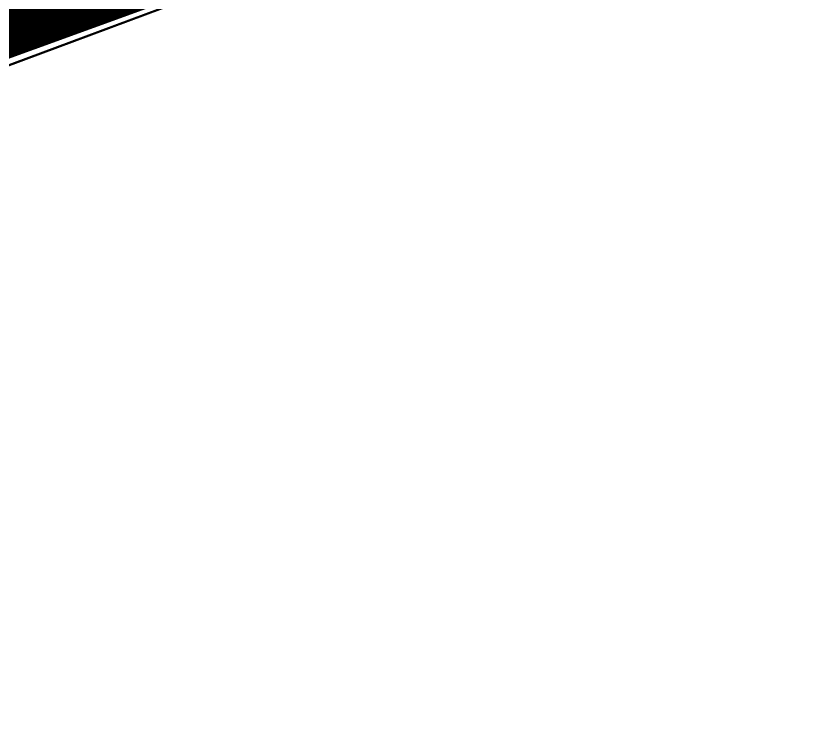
# Model space of a CAD drawing. Extents: x 12199666 to 24617114, y 1197707 to 2548648.
# Drawn here: x 12296316 to 12297027, y 1249027 to 1249676 of the extents above; entities that cross this region are included whole.
import ezdxf

# ---------------------------------------------------------------- set-up
doc = ezdxf.new("R2010")
doc.units = 0
doc.header["$LTSCALE"] = 10
doc.header["$MEASUREMENT"] = 0
doc.layers.add('TX-PLAN-T1-F11$0$_EDO-ALUMINIUM-SECTION', color=90, linetype='Continuous', lineweight=30)
doc.layers.add('TX-PLAN-T1-F11$0$幕墙线', color=114, linetype='Continuous', lineweight=30)
doc.layers.add('TX-PLAN-T1-F11$0$bangong', color=5, linetype='Continuous', true_color=0x0000ff)
for name, color, linetype in [('TX-PLAN-T1-F11$0$F-Glass', 5, 'Continuous'), ('TX-PLAN-T1-F11$0$F_MISC', 8, 'Continuous'), ('TX-PLAN-T1-F11$0$PJ', 4, 'Continuous'), ('TX-PLAN-T1-F11$0$TC', 4, 'Continuous')]:
    doc.layers.add(name, color=color, linetype=linetype)

# ---------------------------------------------------------------- blocks, each defined once
blk = doc.blocks.new('*U163')
at = {"linetype": 'Continuous'}
for points in [[(-39.56, 1), (-39.56, 715.15), (-41.08, 715.15), (-41.08, 1)], [(-14.04, 1), (-14.04, 715.15), (-15.56, 715.15), (-15.56, 1)]]:
    blk.add_hatch(color=4, dxfattribs=at).paths.add_polyline_path(points)
at = {"layer": 'TX-PLAN-T1-F11$0$TC'}
h = blk.add_hatch(dxfattribs=at)
h.set_pattern_fill('ANSI31', color=256, scale=0.5, style=0)
h.set_pattern_definition([(45, (41571.4629, 2291.4218), (-1.122532015, 1.122532015), [])])
h.paths.add_polyline_path([(-32.06, 20), (-32.06, 11.5), (-33.56, 11.5), (-33.56, 20)])
h = blk.add_hatch(dxfattribs=at)
h.set_pattern_fill('HONEY', color=256, scale=0.3, style=0)
h.set_pattern_definition([(0, (41571.4629, 2291.4218), (1.42875, 0.824889), [0.9525, -1.905]), (120, (41571.4629, 2291.4218), (-1.42874983, 0.824889296), [0.9525, -1.905]), (60, (41571.4629, 2291.4218), (1.7e-07, 1.649778296), [-1.905, 0.9525])])
h.paths.add_polyline_path([(-24.89, 10.8), (-23.86, 11.83), (-23.86, 19.2), (-31.26, 19.2), (-31.26, 11.83), (-30.23, 10.8)])
h = blk.add_hatch(dxfattribs=at)
h.set_pattern_fill('ANSI31', color=256, scale=0.5, style=0)
h.set_pattern_definition([(45, (41571.4629, 2291.4218), (-1.122532015, 1.122532015), [])])
h.paths.add_polyline_path([(-23.06, 20), (-23.06, 11.5), (-21.56, 11.5), (-21.56, 20)])
h = blk.add_hatch(dxfattribs=at)
h.set_pattern_fill('ANSI31', color=256, scale=0.5, style=0)
h.set_pattern_definition([(45, (41571.4629, 2291.4218), (-1.122532015, 1.122532015), [])])
h.paths.add_polyline_path([(-23.06, 20), (-23.06, 11.5), (-21.56, 11.5), (-21.56, 20)])
h = blk.add_hatch(dxfattribs=at)
h.set_pattern_fill('ANSI37', color=256, scale=0.5, style=0)
h.set_pattern_definition([(45, (41571.4629, 2291.4218), (-1.122532015, 1.122532015), []), (135, (41571.4629, 2291.4218), (-1.122532015, -1.122532015), [])])
edge = h.paths.add_edge_path()
edge.add_line((-27.56, 10), (-30.56, 10))
edge.add_line((-30.56, 10), (-32.06, 11.5))
edge.add_line((-32.06, 11.5), (-33.56, 11.5))
edge.add_line((-33.56, 11.5), (-33.56, 1))
edge.add_line((-33.56, 1), (-34.56, 0))
edge.add_arc((-27.56, -31.15), 31.92, 77.3332, 102.6668, ccw=False)
edge.add_line((-20.56, 0), (-21.56, 1))
edge.add_line((-21.56, 1), (-21.56, 11.5))
edge.add_line((-21.56, 11.5), (-23.06, 11.5))
edge.add_line((-23.06, 11.5), (-24.56, 10))
edge.add_line((-24.56, 10), (-27.56, 10))
at = {"color": 4, "linetype": 'Continuous'}
for points in [[(-39.56, 1), (-39.56, 715.15), (-41.08, 715.15), (-41.08, 1)], [(-14.04, 1), (-14.04, 715.15), (-15.56, 715.15), (-15.56, 1)]]:
    blk.add_lwpolyline(points, close=True, dxfattribs=at)
at = {"layer": 'TX-PLAN-T1-F11$0$F-Glass'}
for points in [[(-49.08, 715.15), (-49.08, 1), (-48.08, 0), (-42.08, 0), (-41.08, 1), (-41.08, 715.15)], [(-33.56, 715.15), (-33.56, 1), (-34.56, 0), (-38.56, 0), (-39.56, 1), (-39.56, 715.15)], [(-21.56, 715.15), (-21.56, 1), (-20.56, 0), (-16.56, 0), (-15.56, 1), (-15.56, 715.15)], [(-14.04, 715.15), (-14.04, 1), (-13.04, 0), (-9.04, 0), (-8.04, 1), (-8.04, 715.15)]]:
    blk.add_lwpolyline(points, dxfattribs=at)
at = {"layer": 'TX-PLAN-T1-F11$0$PJ'}
for points in [[(-32.06, 20), (-32.06, 11.5), (-33.56, 11.5), (-33.56, 20)], [(-23.06, 20), (-23.06, 11.5), (-21.56, 11.5), (-21.56, 20)], [(-23.06, 20), (-23.06, 11.5), (-21.56, 11.5), (-21.56, 20)]]:
    blk.add_lwpolyline(points, close=True, dxfattribs=at)
at = {"layer": 'TX-PLAN-T1-F11$0$PJ', "ltscale": 3}
for points in [[(-24.56, 10), (-23.06, 11.5), (-23.06, 20), (-32.06, 20), (-32.06, 11.5), (-30.56, 10)], [(-24.89, 10.8), (-23.86, 11.83), (-23.86, 19.2), (-31.26, 19.2), (-31.26, 11.83), (-30.23, 10.8)]]:
    blk.add_lwpolyline(points, close=True, dxfattribs=at)
at = {"layer": 'TX-PLAN-T1-F11$0$PJ'}
blk.add_lwpolyline([(-27.56, 10), (-30.56, 10), (-32.06, 11.5), (-33.56, 11.5), (-33.56, 1), (-34.56, 0, -0.110991), (-20.56, 0), (-21.56, 1), (-21.56, 11.5), (-23.06, 11.5), (-24.56, 10)], format="xyb", close=True, dxfattribs=at)
at = {"layer": 'TX-PLAN-T1-F11$0$TC', "color": 9, "linetype": 'Continuous'}
for p, q in [((-48.08, 0), (-48.08, 715.15)), ((-42.08, 0), (-42.08, 715.15)), ((-38.56, 0), (-38.56, 715.15)), ((-34.56, 0), (-34.56, 715.15)), ((-20.56, 0), (-20.56, 715.15)), ((-16.56, 0), (-16.56, 715.15)), ((-13.04, 0), (-13.04, 715.15)), ((-9.04, 0), (-9.04, 715.15))]:
    blk.add_line(p, q, dxfattribs=at)
blk = doc.blocks.new('*U193')
at = {"layer": 'TX-PLAN-T1-F11$0$F_MISC', "xscale": -1, "rotation": 300.0159999954287}
blk.add_blockref('*U163', (455.05, -547.01), dxfattribs=at)
blk = doc.blocks.new('TX-PLAN-T1-F11$0$A$C21521A5F')
at = {"rotation": 90}
blk.add_blockref('*U193', (388.72, -1239.78, 0), dxfattribs=at)
blk = doc.blocks.new('TX-PLAN-T1-F11$0$标准层幕墙0118')
at = {"color": 3, "rotation": 270}
blk.add_blockref('TX-PLAN-T1-F11$0$A$C21521A5F', (4239.78, -661.28, 0), dxfattribs=at)
blk = doc.blocks.new('TX-PLAN-T1-F11')
at = {"layer": 'TX-PLAN-T1-F11$0$bangong', "const_width": 100}
blk.add_lwpolyline([(12300231.47, 1249540.97), (12299118.43, 1249136.77), (12299070.9, 1249119.06), (12298814.5, 1249808.33), (12298809.84, 1249811.93), (12298752.37, 1249790.51), (12297639.33, 1249386.32), (12297591.8, 1249368.6), (12297335.4, 1250057.87), (12297330.74, 1250061.47), (12297273.28, 1250040.05), (12296160.23, 1249635.86)], dxfattribs=at)
at = {"layer": 'TX-PLAN-T1-F11$0$幕墙线'}
blk.add_lwpolyline([(12304713.55, 1248758.73), (12303496.49, 1248305.15), (12303234.45, 1249008.27), (12302017.4, 1248554.69), (12301755.35, 1249257.81), (12300538.3, 1248804.24), (12300276.26, 1249507.36), (12299059.2, 1249053.78), (12298797.16, 1249756.9), (12297580.1, 1249303.32), (12297318.06, 1250006.44), (12296101.01, 1249552.86), (12295838.96, 1250255.99), (12294621.91, 1249802.41), (12294359.87, 1250505.53), (12293142.81, 1250051.95), (12292880.77, 1250755.07), (12291855.06, 1250298.75)], dxfattribs=at)
at = {"layer": 'TX-PLAN-T1-F11$0$_EDO-ALUMINIUM-SECTION', "rotation": 350.4236156863823}
blk.add_blockref('TX-PLAN-T1-F11$0$标准层幕墙0118', (12293055.45, 1251790.44), dxfattribs=at)

msp = doc.modelspace()

# ---------------------------------------------------------------- block references
msp.add_blockref('TX-PLAN-T1-F11', (0, 0))

doc.saveas('drawing.dxf')
